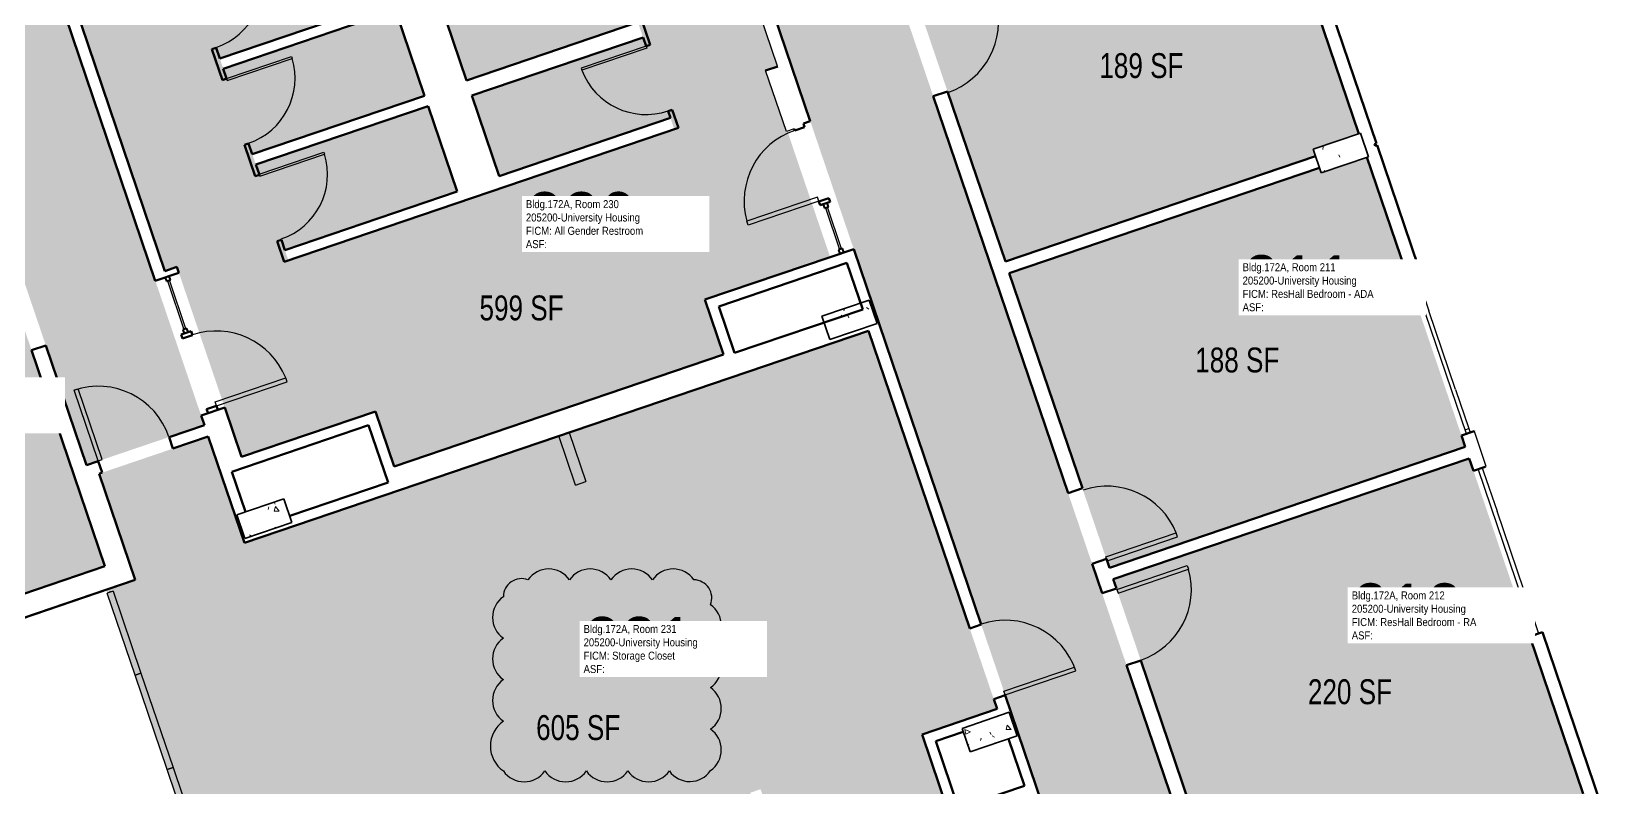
# Model space of a CAD drawing. Header units: inches. Extents: x 69231989 to 69233836, y 27661192 to 27663761.
# Drawn here: x 69232439 to 69233199, y 27662706 to 27663071 of the extents above; entities that cross this region are included whole.
import ezdxf
from ezdxf.enums import TextEntityAlignment as Align

# ---------------------------------------------------------------- set-up
doc = ezdxf.new("R2010")
doc.units = ezdxf.units.IN
doc.header["$LTSCALE"] = 100
doc.header["$MEASUREMENT"] = 0
for name, color, linetype in [('A-COLS', 5, 'CONTINUOUS'), ('A-DOOR', 2, 'CONTINUOUS'), ('A-GLAZ', 1, 'CONTINUOUS'), ('A-IDEN-RNUM', 7, 'CONTINUOUS'), ('A-IDEN-SNUM', 4, 'CONTINUOUS'), ('A-IDEN-VNUM', 4, 'CONTINUOUS'), ('A-WALL', 5, 'CONTINUOUS'), ('AREA-TEXT', 3, 'CONTINUOUS'), ('Rooms-Category-Color', 7, 'CONTINUOUS'), ('Rooms-College-Color', 7, 'CONTINUOUS'), ('Rooms-Department-Color', 7, 'CONTINUOUS'), ('Rooms-Division-Color', 7, 'CONTINUOUS'), ('Rooms-Information', 7, 'CONTINUOUS')]:
    doc.layers.add(name, color=color, linetype=linetype)
doc.layers.add('A-REV', color=1, linetype='CONTINUOUS', true_color=0xff0000)
doc.styles.add('CP_AREA', font='arial.ttf', dxfattribs={"height": 15})
doc.styles.add('CP_ROOMSNUMBER', font='arial.ttf', dxfattribs={"height": 1})
doc.styles.add('CP_ROOMVNUMBER', font='arial.ttf', dxfattribs={"width": 0.85, "height": 0.075})
pattern_1 = [(338.763, (69232586.704, 27662656.86), (6.5773, -26.8542), [2.88, -31.68]), (283.763, (69232586.704, 27662656.86), (25.6356, 14.3354), [2.304, -25.344]), (29.214, (69232587.253, 27662654.622), (32.2126, -12.5194), [2.448, -26.924]), (334.947, (69232593.976, 27662659.33), (7.1632, -40.8486), [4.32, -47.52]), (25.399, (69232594.573, 27662655.926), (46.9627, -21.9517), [3.671, -40.386]), (279.947, (69232593.976, 27662659.33), (46.9628, -21.952), [3.456, -38.016]), (309.763, (69232593.393, 27662655.077), (-7.2665, -26.676), [2.88, -31.68]), (254.763, (69232593.393, 27662655.077), (29.3713, 0.1096), [2.304, -25.344]), (0.214, (69232592.788, 27662652.854), (22.1043, -26.5667), [2.448, -26.924]), (326.2628, (69232586.704, 27662656.86), (12.25358, 3.66953), [1.267, -23.77, 1.267, -24.461, -25.44]), (326.2628, (69232586.704, 27662656.86), (12.25358, 3.66953), [-50.765, 1.267, -24.173]), (296.263, (69232586.704, 27662656.86), (17.58944, -4.69334), [1.267, -13.402, 1.267, -23.194, -9.696]), (296.263, (69232586.704, 27662656.86), (17.58944, -4.69334), [-39.13, 1.267, -8.429]), (256.2628, (69232583.949, 27662664.969), (5.7738, -19.68828), [1.267, -8.333, 1.267, -28.685, -39.744]), (256.2628, (69232583.949, 27662664.969), (5.7738, -19.68828), [-39.552, 1.267, -38.477]), (246.263, (69232582.714, 27662668.605), (10.8433, -19.9682), [1.267, -11.213, 1.267, -18.624, -28.224]), (246.263, (69232582.714, 27662668.605), (10.8433, -19.9682), [-32.371, 1.267, -26.957])]

msp = doc.modelspace()

# ---------------------------------------------------------------- hatches: boundary and pattern name
at = {"layer": 'A-COLS', "lineweight": 5}
h = msp.add_hatch(dxfattribs=at)
h.set_pattern_fill('FP_29', color=256, angle=108.76281, style=0, pattern_type=2)
h.set_pattern_definition([(338.763, (69232586.704, 27662656.86), (6.5773, -26.8542), [2.88, -31.68]), (283.763, (69232586.704, 27662656.86), (25.6356, 14.3354), [2.304, -25.344]), (29.214, (69232587.252, 27662654.622), (32.2126, -12.5194), [2.448, -26.924]), (334.947, (69232593.976, 27662659.33), (7.1632, -40.8486), [4.32, -47.52]), (25.399, (69232594.573, 27662655.926), (46.9627, -21.9517), [3.671, -40.386]), (279.947, (69232593.976, 27662659.33), (46.9628, -21.952), [3.456, -38.016]), (309.763, (69232593.393, 27662655.077), (-7.2665, -26.6759), [2.88, -31.68]), (254.763, (69232593.393, 27662655.077), (29.3713, 0.1096), [2.304, -25.344]), (0.214, (69232592.788, 27662652.854), (22.1043, -26.5667), [2.448, -26.924]), (326.2628, (69232586.704, 27662656.86), (12.25358, 3.66953), [1.267, -23.77, 1.267, -24.461, -25.44]), (326.2628, (69232586.704, 27662656.86), (12.25358, 3.66953), [-50.765, 1.267, -24.173]), (296.2628, (69232586.704, 27662656.86), (17.58944, -4.69334), [1.267, -13.402, 1.267, -23.194, -9.696]), (296.2628, (69232586.704, 27662656.86), (17.58944, -4.69334), [-39.13, 1.267, -8.429]), (256.2628, (69232583.95, 27662664.969), (5.77381, -19.68828), [1.267, -8.333, 1.267, -28.685, -39.744]), (256.2628, (69232583.95, 27662664.969), (5.77381, -19.68828), [-39.552, 1.267, -38.477]), (246.2628, (69232582.714, 27662668.605), (10.8433, -19.96816), [1.267, -11.213, 1.267, -18.624, -28.224]), (246.2628, (69232582.714, 27662668.605), (10.8433, -19.96816), [-32.371, 1.267, -26.957])])
h.paths.add_polyline_path([(69233060.22, 27663002.42), (69233082.95, 27663010.14), (69233079.09, 27663021.5), (69233056.36, 27663013.78)], flags=0)
h = msp.add_hatch(dxfattribs=at)
h.set_pattern_fill('FP_14', color=256, angle=108.76281, style=0, pattern_type=2)
h.set_pattern_definition(pattern_1)
h.paths.add_polyline_path([(69232823.45, 27662921.99), (69232846.18, 27662929.71), (69232842.32, 27662941.07), (69232819.59, 27662933.35)], flags=0)
h = msp.add_hatch(dxfattribs=at)
h.set_pattern_fill('FP_13', color=256, angle=108.76281, style=0, pattern_type=2)
h.set_pattern_definition(pattern_1)
h.paths.add_polyline_path([(69232541.41, 27662826.18), (69232564.13, 27662833.89), (69232560.27, 27662845.26), (69232537.55, 27662837.54)], flags=0)
h = msp.add_hatch(dxfattribs=at)
h.set_pattern_fill('FP_27', color=256, angle=108.76281, style=0, pattern_type=2)
h.set_pattern_definition([(338.763, (69232586.704, 27662656.86), (6.5773, -26.8542), [2.88, -31.68]), (283.763, (69232586.704, 27662656.86), (25.6356, 14.3354), [2.304, -25.344]), (29.214, (69232587.252, 27662654.623), (32.2126, -12.5194), [2.448, -26.924]), (334.947, (69232593.976, 27662659.33), (7.1632, -40.8486), [4.32, -47.52]), (25.399, (69232594.573, 27662655.927), (46.9627, -21.9517), [3.671, -40.386]), (279.947, (69232593.976, 27662659.33), (46.963, -21.952), [3.456, -38.016]), (309.763, (69232593.393, 27662655.077), (-7.2665, -26.676), [2.88, -31.68]), (254.763, (69232593.393, 27662655.077), (29.3713, 0.1096), [2.304, -25.344]), (0.214, (69232592.788, 27662652.854), (22.1043, -26.5667), [2.448, -26.924]), (326.2628, (69232586.704, 27662656.86), (12.25358, 3.66953), [1.267, -23.77, 1.267, -24.461, -25.44]), (326.2628, (69232586.704, 27662656.86), (12.25358, 3.66953), [-50.765, 1.267, -24.173]), (296.263, (69232586.704, 27662656.86), (17.58944, -4.69334), [1.267, -13.402, 1.267, -23.194, -9.696]), (296.263, (69232586.704, 27662656.86), (17.58944, -4.69334), [-39.13, 1.267, -8.429]), (256.2628, (69232583.949, 27662664.968), (5.7738, -19.68828), [1.267, -8.333, 1.267, -28.685, -39.744]), (256.2628, (69232583.949, 27662664.968), (5.7738, -19.68828), [-39.552, 1.267, -38.477]), (246.263, (69232582.714, 27662668.604), (10.8433, -19.9682), [1.267, -11.213, 1.267, -18.624, -28.224]), (246.263, (69232582.714, 27662668.604), (10.8433, -19.9682), [-32.371, 1.267, -26.957])])
h.paths.add_polyline_path([(69232887.1, 27662734.62), (69232890.96, 27662723.25), (69232913.69, 27662730.97), (69232909.83, 27662742.34), (69232890.25, 27662735.69)], flags=0)
at = {"layer": 'Rooms-Category-Color', "true_color": 0xadadad}
for points in [[(69232669.11, 27663640.2), (69232612.36, 27663620.92), (69232655.86, 27663492.86), (69232641.95, 27663488.13), (69232363.28, 27663393.47), (69232349.37, 27663388.74), (69232305.87, 27663516.81), (69232251.6, 27663498.37), (69232249.06, 27663497.51), (69232258.03, 27663471.11), (69232260.84, 27663462.83), (69232280.9, 27663403.77), (69232282.27, 27663399.74), (69232282.29, 27663399.68), (69232330.82, 27663256.83), (69232381.36, 27663108.05), (69232431.5, 27662960.46), (69232465.11, 27662861.51), (69232521.92, 27662880.81), (69232520.18, 27662885.93), (69232498.36, 27662950.16), (69232497.35, 27662953.15), (69232429.14, 27663153.94), (69232368.67, 27663331.93), (69232471.64, 27663366.91), (69232571.77, 27663400.93), (69232675.1, 27663436.03), (69232713.51, 27663322.96), (69232735.56, 27663258.04), (69232804.26, 27663055.82), (69232814.31, 27663026.24), (69232834.7, 27662966.21), (69232834.88, 27662965.67), (69232835.73, 27662963.19), (69232843.14, 27662941.35), (69232846.22, 27662932.3), (69232847.26, 27662929.22), (69232909.52, 27662745.94), (69232909.54, 27662745.88), (69232910.39, 27662743.4), (69232914.51, 27662731.26), (69232923.36, 27662705.23), (69232924.52, 27662701.8), (69232924.54, 27662701.74), (69232951.22, 27662623.21), (69232956.18, 27662608.59), (69232969.21, 27662613.02), (69233002.02, 27662624.16), (69233013, 27662627.89), (69233010.5, 27662635.23), (69232975.24, 27662739.03), (69232952.18, 27662806.9), (69232902.05, 27662954.5), (69232859.23, 27663080.55), (69232801.15, 27663251.51), (69232758.75, 27663376.32), (69232700.43, 27663548), (69232680.62, 27663606.3)], [(69232546.89, 27663005.89), (69232546.73, 27663006.36), (69232544.88, 27663011.81), (69232627.44, 27663039.85), (69232613.77, 27663080.09), (69232531.21, 27663052.05), (69232531.05, 27663052.52), (69232529.2, 27663057.97), (69232611.75, 27663086.01), (69232598.08, 27663126.25), (69232515.53, 27663098.21), (69232513.68, 27663103.65), (69232596.71, 27663131.86), (69232576.61, 27663191.04), (69232438.66, 27663144.17), (69232502.91, 27662955.04), (69232508.71, 27662957.01), (69232509.8, 27662953.78), (69232531.57, 27662889.73), (69232539.82, 27662865.44), (69232604.39, 27662887.38), (69232613.4, 27662860.86), (69232771.71, 27662914.64), (69232762.55, 27662941.63), (69232823.36, 27662962.29), (69232802.92, 27663022.44), (69232802.45, 27663022.28), (69232792.42, 27663051.8), (69232798.22, 27663053.77), (69232733.65, 27663243.86), (69232631.21, 27663209.06), (69232596.65, 27663197.32), (69232616.59, 27663138.61), (69232699.68, 27663166.84), (69232702.17, 27663159.5), (69232657.43, 27663144.3), (69232619.56, 27663131.43), (69232632.59, 27663093.09), (69232670.46, 27663105.95), (69232715.2, 27663121.15), (69232715.36, 27663120.68), (69232717.85, 27663113.34), (69232673.11, 27663098.14), (69232635.24, 27663085.27), (69232648.27, 27663046.93), (69232686.14, 27663059.79), (69232730.88, 27663074.99), (69232731.04, 27663074.52), (69232733.53, 27663067.18), (69232688.79, 27663051.98), (69232650.92, 27663039.12), (69232663.95, 27663000.77), (69232701.82, 27663013.63), (69232746.56, 27663028.83), (69232746.72, 27663028.36), (69232748.57, 27663022.91), (69232714.48, 27663011.33), (69232596.66, 27662971.31), (69232562.57, 27662959.73), (69232562.41, 27662960.2), (69232560.56, 27662965.65), (69232643.12, 27662993.69), (69232629.45, 27663033.93)]]:
    msp.add_hatch(color=253, dxfattribs=at).paths.add_polyline_path(points)
at = {"layer": 'Rooms-Category-Color', "true_color": 0x728ef3}
for points in [[(69233023.16, 27663183.83), (69232939.54, 27663155.42), (69232954.97, 27663109.97), (69232867.04, 27663080.1), (69232907.97, 27662959.61), (69233057.51, 27663010.41), (69233056.36, 27663013.78), (69233078.38, 27663021.26)], [(69232958.1, 27662812.02), (69233129.66, 27662870.3), (69233082.24, 27663009.9), (69233060.22, 27663002.42), (69233059.4, 27663004.85), (69232909.86, 27662954.05)], [(69232324.54, 27662761.95), (69232474.03, 27662812.73), (69232459.19, 27662856.39), (69232458.23, 27662859.23), (69232425.58, 27662955.35), (69232254.02, 27662897.07), (69232301.48, 27662757.35), (69232323.56, 27662764.84)], [(69232774.08, 27662558.61), (69232828.05, 27662576.94), (69232827.87, 27662577.48), (69232798.84, 27662662.93), (69232785.03, 27662703.59), (69232790, 27662705.28), (69232802.65, 27662668.05), (69232880.47, 27662694.49), (69232867.82, 27662731.71), (69232903.98, 27662744), (69232842.06, 27662926.26), (69232692.78, 27662875.55), (69232615, 27662849.13), (69232614.65, 27662849.01), (69232564.75, 27662832.06), (69232543.68, 27662824.9), (69232541.2, 27662824.06), (69232540.36, 27662826.55), (69232536.72, 27662837.26), (69232529.3, 27662859.09), (69232528.45, 27662861.58), (69232523.81, 27662875.24), (69232471.14, 27662857.35), (69232488.53, 27662806.17), (69232474.56, 27662801.42), (69232534.13, 27662626.08), (69232728.71, 27662692.18)], [(69233131.55, 27662864.73), (69232959.99, 27662806.45), (69232979.77, 27662748.22), (69233016.6, 27662639.81), (69233040.63, 27662647.97), (69233067.67, 27662657.16), (69233113.12, 27662672.6), (69233115.49, 27662673.4), (69233115.33, 27662673.87), (69233165.99, 27662691.08), (69233164.44, 27662695.64), (69233186.45, 27662703.12)]]:
    msp.add_hatch(color=171, dxfattribs=at).paths.add_polyline_path(points)
at = {"layer": 'Rooms-College-Color', "true_color": 0xadadad}
for points in [[(69232669.11, 27663640.2), (69232612.36, 27663620.92), (69232655.86, 27663492.86), (69232641.95, 27663488.13), (69232363.28, 27663393.47), (69232349.37, 27663388.74), (69232305.87, 27663516.81), (69232251.6, 27663498.37), (69232249.06, 27663497.51), (69232258.03, 27663471.11), (69232260.84, 27663462.83), (69232280.9, 27663403.77), (69232282.27, 27663399.74), (69232282.29, 27663399.68), (69232330.82, 27663256.83), (69232381.36, 27663108.05), (69232431.5, 27662960.46), (69232465.11, 27662861.51), (69232521.92, 27662880.81), (69232520.18, 27662885.93), (69232498.36, 27662950.16), (69232497.35, 27662953.15), (69232429.14, 27663153.94), (69232368.67, 27663331.93), (69232471.64, 27663366.91), (69232571.77, 27663400.93), (69232675.1, 27663436.03), (69232713.51, 27663322.96), (69232735.56, 27663258.04), (69232804.26, 27663055.82), (69232814.31, 27663026.24), (69232834.7, 27662966.21), (69232834.88, 27662965.67), (69232835.73, 27662963.19), (69232843.14, 27662941.35), (69232846.22, 27662932.3), (69232847.26, 27662929.22), (69232909.52, 27662745.94), (69232909.54, 27662745.88), (69232910.39, 27662743.4), (69232914.51, 27662731.26), (69232923.36, 27662705.23), (69232924.52, 27662701.8), (69232924.54, 27662701.74), (69232951.22, 27662623.21), (69232956.18, 27662608.59), (69232969.21, 27662613.02), (69233002.02, 27662624.16), (69233013, 27662627.89), (69233010.5, 27662635.23), (69232975.24, 27662739.03), (69232952.18, 27662806.9), (69232902.05, 27662954.5), (69232859.23, 27663080.55), (69232801.15, 27663251.51), (69232758.75, 27663376.32), (69232700.43, 27663548), (69232680.62, 27663606.3)], [(69232546.89, 27663005.89), (69232546.73, 27663006.36), (69232544.88, 27663011.81), (69232627.44, 27663039.85), (69232613.77, 27663080.09), (69232531.21, 27663052.05), (69232531.05, 27663052.52), (69232529.2, 27663057.97), (69232611.75, 27663086.01), (69232598.08, 27663126.25), (69232515.53, 27663098.21), (69232513.68, 27663103.65), (69232596.71, 27663131.86), (69232576.61, 27663191.04), (69232438.66, 27663144.17), (69232502.91, 27662955.04), (69232508.71, 27662957.01), (69232509.8, 27662953.78), (69232531.57, 27662889.73), (69232539.82, 27662865.44), (69232604.39, 27662887.38), (69232613.4, 27662860.86), (69232771.71, 27662914.64), (69232762.55, 27662941.63), (69232823.36, 27662962.29), (69232802.92, 27663022.44), (69232802.45, 27663022.28), (69232792.42, 27663051.8), (69232798.22, 27663053.77), (69232733.65, 27663243.86), (69232631.21, 27663209.06), (69232596.65, 27663197.32), (69232616.59, 27663138.61), (69232699.68, 27663166.84), (69232702.17, 27663159.5), (69232657.43, 27663144.3), (69232619.56, 27663131.43), (69232632.59, 27663093.09), (69232670.46, 27663105.95), (69232715.2, 27663121.15), (69232715.36, 27663120.68), (69232717.85, 27663113.34), (69232673.11, 27663098.14), (69232635.24, 27663085.27), (69232648.27, 27663046.93), (69232686.14, 27663059.79), (69232730.88, 27663074.99), (69232731.04, 27663074.52), (69232733.53, 27663067.18), (69232688.79, 27663051.98), (69232650.92, 27663039.12), (69232663.95, 27663000.77), (69232701.82, 27663013.63), (69232746.56, 27663028.83), (69232746.72, 27663028.36), (69232748.57, 27663022.91), (69232714.48, 27663011.33), (69232596.66, 27662971.31), (69232562.57, 27662959.73), (69232562.41, 27662960.2), (69232560.56, 27662965.65), (69232643.12, 27662993.69), (69232629.45, 27663033.93)], [(69233023.16, 27663183.83), (69232939.54, 27663155.42), (69232954.97, 27663109.97), (69232867.04, 27663080.1), (69232907.97, 27662959.61), (69233057.51, 27663010.41), (69233056.36, 27663013.78), (69233078.38, 27663021.26)], [(69232958.1, 27662812.02), (69233129.66, 27662870.3), (69233082.24, 27663009.9), (69233060.22, 27663002.42), (69233059.4, 27663004.85), (69232909.86, 27662954.05)], [(69232324.54, 27662761.95), (69232474.03, 27662812.73), (69232459.19, 27662856.39), (69232458.23, 27662859.23), (69232425.58, 27662955.35), (69232254.02, 27662897.07), (69232301.48, 27662757.35), (69232323.56, 27662764.84)], [(69232774.08, 27662558.61), (69232828.05, 27662576.94), (69232827.87, 27662577.48), (69232798.84, 27662662.93), (69232785.03, 27662703.59), (69232790, 27662705.28), (69232802.65, 27662668.05), (69232880.47, 27662694.49), (69232867.82, 27662731.71), (69232903.98, 27662744), (69232842.06, 27662926.26), (69232692.78, 27662875.55), (69232615, 27662849.13), (69232614.65, 27662849.01), (69232564.75, 27662832.06), (69232543.68, 27662824.9), (69232541.2, 27662824.06), (69232540.36, 27662826.55), (69232536.72, 27662837.26), (69232529.3, 27662859.09), (69232528.45, 27662861.58), (69232523.81, 27662875.24), (69232471.14, 27662857.35), (69232488.53, 27662806.17), (69232474.56, 27662801.42), (69232534.13, 27662626.08), (69232728.71, 27662692.18)], [(69233131.55, 27662864.73), (69232959.99, 27662806.45), (69232979.77, 27662748.22), (69233016.6, 27662639.81), (69233040.63, 27662647.97), (69233067.67, 27662657.16), (69233113.12, 27662672.6), (69233115.49, 27662673.4), (69233115.33, 27662673.87), (69233165.99, 27662691.08), (69233164.44, 27662695.64), (69233186.45, 27662703.12)]]:
    msp.add_hatch(color=253, dxfattribs=at).paths.add_polyline_path(points)
at = {"layer": 'Rooms-Department-Color', "true_color": 0xacacac}
for points in [[(69232669.11, 27663640.2), (69232612.36, 27663620.92), (69232655.86, 27663492.86), (69232641.95, 27663488.13), (69232363.28, 27663393.47), (69232349.37, 27663388.74), (69232305.87, 27663516.81), (69232251.6, 27663498.37), (69232249.06, 27663497.51), (69232258.03, 27663471.11), (69232260.84, 27663462.83), (69232280.9, 27663403.77), (69232282.27, 27663399.74), (69232282.29, 27663399.68), (69232330.82, 27663256.83), (69232381.36, 27663108.05), (69232431.5, 27662960.46), (69232465.11, 27662861.51), (69232521.92, 27662880.81), (69232520.18, 27662885.93), (69232498.36, 27662950.16), (69232497.35, 27662953.15), (69232429.14, 27663153.94), (69232368.67, 27663331.93), (69232471.64, 27663366.91), (69232571.77, 27663400.93), (69232675.1, 27663436.03), (69232713.51, 27663322.96), (69232735.56, 27663258.04), (69232804.26, 27663055.82), (69232814.31, 27663026.24), (69232834.7, 27662966.21), (69232834.88, 27662965.67), (69232835.73, 27662963.19), (69232843.14, 27662941.35), (69232846.22, 27662932.3), (69232847.26, 27662929.22), (69232909.52, 27662745.94), (69232909.54, 27662745.88), (69232910.39, 27662743.4), (69232914.51, 27662731.26), (69232923.36, 27662705.23), (69232924.52, 27662701.8), (69232924.54, 27662701.74), (69232951.22, 27662623.21), (69232956.18, 27662608.59), (69232969.21, 27662613.02), (69233002.02, 27662624.16), (69233013, 27662627.89), (69233010.5, 27662635.23), (69232975.24, 27662739.03), (69232952.18, 27662806.9), (69232902.05, 27662954.5), (69232859.23, 27663080.55), (69232801.15, 27663251.51), (69232758.75, 27663376.32), (69232700.43, 27663548), (69232680.62, 27663606.3)], [(69232546.89, 27663005.89), (69232546.73, 27663006.36), (69232544.88, 27663011.81), (69232627.44, 27663039.85), (69232613.77, 27663080.09), (69232531.21, 27663052.05), (69232531.05, 27663052.52), (69232529.2, 27663057.97), (69232611.75, 27663086.01), (69232598.08, 27663126.25), (69232515.53, 27663098.21), (69232513.68, 27663103.65), (69232596.71, 27663131.86), (69232576.61, 27663191.04), (69232438.66, 27663144.17), (69232502.91, 27662955.04), (69232508.71, 27662957.01), (69232509.8, 27662953.78), (69232531.57, 27662889.73), (69232539.82, 27662865.44), (69232604.39, 27662887.38), (69232613.4, 27662860.86), (69232771.71, 27662914.64), (69232762.55, 27662941.63), (69232823.36, 27662962.29), (69232802.92, 27663022.44), (69232802.45, 27663022.28), (69232792.42, 27663051.8), (69232798.22, 27663053.77), (69232733.65, 27663243.86), (69232631.21, 27663209.06), (69232596.65, 27663197.32), (69232616.59, 27663138.61), (69232699.68, 27663166.84), (69232702.17, 27663159.5), (69232657.43, 27663144.3), (69232619.56, 27663131.43), (69232632.59, 27663093.09), (69232670.46, 27663105.95), (69232715.2, 27663121.15), (69232715.36, 27663120.68), (69232717.85, 27663113.34), (69232673.11, 27663098.14), (69232635.24, 27663085.27), (69232648.27, 27663046.93), (69232686.14, 27663059.79), (69232730.88, 27663074.99), (69232731.04, 27663074.52), (69232733.53, 27663067.18), (69232688.79, 27663051.98), (69232650.92, 27663039.12), (69232663.95, 27663000.77), (69232701.82, 27663013.63), (69232746.56, 27663028.83), (69232746.72, 27663028.36), (69232748.57, 27663022.91), (69232714.48, 27663011.33), (69232596.66, 27662971.31), (69232562.57, 27662959.73), (69232562.41, 27662960.2), (69232560.56, 27662965.65), (69232643.12, 27662993.69), (69232629.45, 27663033.93)]]:
    msp.add_hatch(color=253, dxfattribs=at).paths.add_polyline_path(points)
at = {"layer": 'Rooms-Department-Color', "true_color": 0x604aed}
for points in [[(69233023.16, 27663183.83), (69232939.54, 27663155.42), (69232954.97, 27663109.97), (69232867.04, 27663080.1), (69232907.97, 27662959.61), (69233057.51, 27663010.41), (69233056.36, 27663013.78), (69233078.38, 27663021.26)], [(69232958.1, 27662812.02), (69233129.66, 27662870.3), (69233082.24, 27663009.9), (69233060.22, 27663002.42), (69233059.4, 27663004.85), (69232909.86, 27662954.05)], [(69232324.54, 27662761.95), (69232474.03, 27662812.73), (69232459.19, 27662856.39), (69232458.23, 27662859.23), (69232425.58, 27662955.35), (69232254.02, 27662897.07), (69232301.48, 27662757.35), (69232323.56, 27662764.84)], [(69232774.08, 27662558.61), (69232828.05, 27662576.94), (69232827.87, 27662577.48), (69232798.84, 27662662.93), (69232785.03, 27662703.59), (69232790, 27662705.28), (69232802.65, 27662668.05), (69232880.47, 27662694.49), (69232867.82, 27662731.71), (69232903.98, 27662744), (69232842.06, 27662926.26), (69232692.78, 27662875.55), (69232615, 27662849.13), (69232614.65, 27662849.01), (69232564.75, 27662832.06), (69232543.68, 27662824.9), (69232541.2, 27662824.06), (69232540.36, 27662826.55), (69232536.72, 27662837.26), (69232529.3, 27662859.09), (69232528.45, 27662861.58), (69232523.81, 27662875.24), (69232471.14, 27662857.35), (69232488.53, 27662806.17), (69232474.56, 27662801.42), (69232534.13, 27662626.08), (69232728.71, 27662692.18)], [(69233131.55, 27662864.73), (69232959.99, 27662806.45), (69232979.77, 27662748.22), (69233016.6, 27662639.81), (69233040.63, 27662647.97), (69233067.67, 27662657.16), (69233113.12, 27662672.6), (69233115.49, 27662673.4), (69233115.33, 27662673.87), (69233165.99, 27662691.08), (69233164.44, 27662695.64), (69233186.45, 27662703.12)]]:
    msp.add_hatch(color=173, dxfattribs=at).paths.add_polyline_path(points)
at = {"layer": 'Rooms-Division-Color', "true_color": 0xadadad}
for points in [[(69232669.11, 27663640.2), (69232612.36, 27663620.92), (69232655.86, 27663492.86), (69232641.95, 27663488.13), (69232363.28, 27663393.47), (69232349.37, 27663388.74), (69232305.87, 27663516.81), (69232251.6, 27663498.37), (69232249.06, 27663497.51), (69232258.03, 27663471.11), (69232260.84, 27663462.83), (69232280.9, 27663403.77), (69232282.27, 27663399.74), (69232282.29, 27663399.68), (69232330.82, 27663256.83), (69232381.36, 27663108.05), (69232431.5, 27662960.46), (69232465.11, 27662861.51), (69232521.92, 27662880.81), (69232520.18, 27662885.93), (69232498.36, 27662950.16), (69232497.35, 27662953.15), (69232429.14, 27663153.94), (69232368.67, 27663331.93), (69232471.64, 27663366.91), (69232571.77, 27663400.93), (69232675.1, 27663436.03), (69232713.51, 27663322.96), (69232735.56, 27663258.04), (69232804.26, 27663055.82), (69232814.31, 27663026.24), (69232834.7, 27662966.21), (69232834.88, 27662965.67), (69232835.73, 27662963.19), (69232843.14, 27662941.35), (69232846.22, 27662932.3), (69232847.26, 27662929.22), (69232909.52, 27662745.94), (69232909.54, 27662745.88), (69232910.39, 27662743.4), (69232914.51, 27662731.26), (69232923.36, 27662705.23), (69232924.52, 27662701.8), (69232924.54, 27662701.74), (69232951.22, 27662623.21), (69232956.18, 27662608.59), (69232969.21, 27662613.02), (69233002.02, 27662624.16), (69233013, 27662627.89), (69233010.5, 27662635.23), (69232975.24, 27662739.03), (69232952.18, 27662806.9), (69232902.05, 27662954.5), (69232859.23, 27663080.55), (69232801.15, 27663251.51), (69232758.75, 27663376.32), (69232700.43, 27663548), (69232680.62, 27663606.3)], [(69232546.89, 27663005.89), (69232546.73, 27663006.36), (69232544.88, 27663011.81), (69232627.44, 27663039.85), (69232613.77, 27663080.09), (69232531.21, 27663052.05), (69232531.05, 27663052.52), (69232529.2, 27663057.97), (69232611.75, 27663086.01), (69232598.08, 27663126.25), (69232515.53, 27663098.21), (69232513.68, 27663103.65), (69232596.71, 27663131.86), (69232576.61, 27663191.04), (69232438.66, 27663144.17), (69232502.91, 27662955.04), (69232508.71, 27662957.01), (69232509.8, 27662953.78), (69232531.57, 27662889.73), (69232539.82, 27662865.44), (69232604.39, 27662887.38), (69232613.4, 27662860.86), (69232771.71, 27662914.64), (69232762.55, 27662941.63), (69232823.36, 27662962.29), (69232802.92, 27663022.44), (69232802.45, 27663022.28), (69232792.42, 27663051.8), (69232798.22, 27663053.77), (69232733.65, 27663243.86), (69232631.21, 27663209.06), (69232596.65, 27663197.32), (69232616.59, 27663138.61), (69232699.68, 27663166.84), (69232702.17, 27663159.5), (69232657.43, 27663144.3), (69232619.56, 27663131.43), (69232632.59, 27663093.09), (69232670.46, 27663105.95), (69232715.2, 27663121.15), (69232715.36, 27663120.68), (69232717.85, 27663113.34), (69232673.11, 27663098.14), (69232635.24, 27663085.27), (69232648.27, 27663046.93), (69232686.14, 27663059.79), (69232730.88, 27663074.99), (69232731.04, 27663074.52), (69232733.53, 27663067.18), (69232688.79, 27663051.98), (69232650.92, 27663039.12), (69232663.95, 27663000.77), (69232701.82, 27663013.63), (69232746.56, 27663028.83), (69232746.72, 27663028.36), (69232748.57, 27663022.91), (69232714.48, 27663011.33), (69232596.66, 27662971.31), (69232562.57, 27662959.73), (69232562.41, 27662960.2), (69232560.56, 27662965.65), (69232643.12, 27662993.69), (69232629.45, 27663033.93)]]:
    msp.add_hatch(color=253, dxfattribs=at).paths.add_polyline_path(points)
at = {"layer": 'Rooms-Division-Color', "true_color": 0x604aed}
for points in [[(69233023.16, 27663183.83), (69232939.54, 27663155.42), (69232954.97, 27663109.97), (69232867.04, 27663080.1), (69232907.97, 27662959.61), (69233057.51, 27663010.41), (69233056.36, 27663013.78), (69233078.38, 27663021.26)], [(69232958.1, 27662812.02), (69233129.66, 27662870.3), (69233082.24, 27663009.9), (69233060.22, 27663002.42), (69233059.4, 27663004.85), (69232909.86, 27662954.05)], [(69232324.54, 27662761.95), (69232474.03, 27662812.73), (69232459.19, 27662856.39), (69232458.23, 27662859.23), (69232425.58, 27662955.35), (69232254.02, 27662897.07), (69232301.48, 27662757.35), (69232323.56, 27662764.84)], [(69232774.08, 27662558.61), (69232828.05, 27662576.94), (69232827.87, 27662577.48), (69232798.84, 27662662.93), (69232785.03, 27662703.59), (69232790, 27662705.28), (69232802.65, 27662668.05), (69232880.47, 27662694.49), (69232867.82, 27662731.71), (69232903.98, 27662744), (69232842.06, 27662926.26), (69232692.78, 27662875.55), (69232615, 27662849.13), (69232614.65, 27662849.01), (69232564.75, 27662832.06), (69232543.68, 27662824.9), (69232541.2, 27662824.06), (69232540.36, 27662826.55), (69232536.72, 27662837.26), (69232529.3, 27662859.09), (69232528.45, 27662861.58), (69232523.81, 27662875.24), (69232471.14, 27662857.35), (69232488.53, 27662806.17), (69232474.56, 27662801.42), (69232534.13, 27662626.08), (69232728.71, 27662692.18)], [(69233131.55, 27662864.73), (69232959.99, 27662806.45), (69232979.77, 27662748.22), (69233016.6, 27662639.81), (69233040.63, 27662647.97), (69233067.67, 27662657.16), (69233113.12, 27662672.6), (69233115.49, 27662673.4), (69233115.33, 27662673.87), (69233165.99, 27662691.08), (69233164.44, 27662695.64), (69233186.45, 27662703.12)]]:
    msp.add_hatch(color=173, dxfattribs=at).paths.add_polyline_path(points)

# ---------------------------------------------------------------- linework, layer by layer
at = {"layer": 'A-COLS', "lineweight": 35}
for p, q in [((69233056.36, 27663013.78), (69233079.09, 27663021.5)), ((69233079.09, 27663021.5), (69233082.95, 27663010.14)), ((69233060.22, 27663002.42), (69233056.36, 27663013.78)), ((69233082.95, 27663010.14), (69233060.22, 27663002.42)), ((69232819.59, 27662933.35), (69232842.32, 27662941.07)), ((69232842.32, 27662941.07), (69232846.18, 27662929.71)), ((69232823.45, 27662921.99), (69232819.59, 27662933.35)), ((69232846.18, 27662929.71), (69232823.45, 27662921.99)), ((69232537.55, 27662837.54), (69232560.27, 27662845.26)), ((69232560.27, 27662845.26), (69232564.13, 27662833.89)), ((69232541.41, 27662826.18), (69232537.55, 27662837.54)), ((69232564.13, 27662833.89), (69232541.41, 27662826.18)), ((69232887.1, 27662734.62), (69232909.83, 27662742.34)), ((69232909.83, 27662742.34), (69232913.69, 27662730.97)), ((69232890.96, 27662723.25), (69232887.1, 27662734.62)), ((69232913.69, 27662730.97), (69232890.96, 27662723.25))]:
    msp.add_line(p, q, dxfattribs=at)
at = {"layer": 'A-DOOR'}
for p, q in [((69232734.78, 27663063.51), (69232703.55, 27663052.9)), ((69232735.1, 27663062.56), (69232703.87, 27663051.95)), ((69232734.78, 27663063.51), (69232735.1, 27663062.56)), ((69232532.62, 27663047.91), (69232563.85, 27663058.52)), ((69232532.94, 27663046.96), (69232564.17, 27663057.57)), ((69232563.85, 27663058.52), (69232564.17, 27663057.57)), ((69232532.62, 27663047.91), (69232532.94, 27663046.96)), ((69232703.55, 27663052.9), (69232703.87, 27663051.95)), ((69232548.3, 27663001.75), (69232579.53, 27663012.36)), ((69232548.62, 27663000.8), (69232579.85, 27663011.41)), ((69232579.53, 27663012.36), (69232579.85, 27663011.41)), ((69232548.3, 27663001.75), (69232548.62, 27663000.8)), ((69232817.42, 27662990.66), (69232783.38, 27662979.1)), ((69232818.06, 27662988.77), (69232784.03, 27662977.21)), ((69232818.06, 27662988.77), (69232817.42, 27662990.66)), ((69232784.03, 27662977.21), (69232783.38, 27662979.1)), ((69232527.09, 27662892.03), (69232561.12, 27662903.6)), ((69232561.76, 27662901.7), (69232561.12, 27662903.6)), ((69232459.17, 27662897.64), (69232461.07, 27662898.28)), ((69232470.75, 27662863.55), (69232459.17, 27662897.64)), ((69232472.65, 27662864.2), (69232461.07, 27662898.28)), ((69232527.73, 27662890.14), (69232561.76, 27662901.7)), ((69232527.73, 27662890.14), (69232527.09, 27662892.03)), ((69232470.75, 27662863.55), (69232472.65, 27662864.2)), ((69232956.33, 27662817.23), (69232990.37, 27662828.79)), ((69232956.98, 27662815.33), (69232991.01, 27662826.89)), ((69232991.01, 27662826.89), (69232990.37, 27662828.79)), ((69232956.98, 27662815.33), (69232956.33, 27662817.23)), ((69232961.64, 27662801.6), (69232995.68, 27662813.16)), ((69232995.68, 27662813.16), (69232996.32, 27662811.27)), ((69232962.28, 27662799.71), (69232996.32, 27662811.27)), ((69232961.64, 27662801.6), (69232962.28, 27662799.71)), ((69232907.26, 27662752.61), (69232941.35, 27662764.19)), ((69232907.9, 27662750.72), (69232941.99, 27662762.3)), ((69232941.99, 27662762.3), (69232941.35, 27662764.19)), ((69232907.9, 27662750.72), (69232907.26, 27662752.61))]:
    msp.add_line(p, q, dxfattribs=at)
at = {"layer": 'A-DOOR', "lineweight": 25}
for centre, radius, start, end in [((69232516.94, 27663094.07), 33, 288.76281, 17.02631), ((69232868.68, 27663075.24), 36, 288.76281, 15.57807), ((69232532.62, 27663047.91), 33, 288.76281, 17.02631), ((69232734.78, 27663063.51), 33, 200.49931, 288.76281), ((69232818.06, 27662988.77), 36, 108.76281, 195.57807), ((69232548.3, 27663001.75), 33, 288.76281, 17.02631), ((69232527.73, 27662890.14), 36, 21.94755, 108.76281), ((69232470.75, 27662863.55), 36, 18.76281, 108.76281), ((69232956.98, 27662815.33), 36, 21.94755, 108.76281), ((69232961.64, 27662801.6), 36, 288.76281, 15.57807), ((69232907.9, 27662750.72), 36, 18.76281, 108.76281)]:
    msp.add_arc(centre, radius, start, end, dxfattribs=at)
at = {"layer": 'A-GLAZ', "lineweight": 40, "extrusion": (0, 0, -1)}
for p, q in [((69232822.06, 27662987.88), (69232820.16, 27662987.24)), ((69232820.16, 27662987.24), (69232820.81, 27662985.34)), ((69232822.7, 27662985.99), (69232822.06, 27662987.88)), ((69232820.81, 27662985.34), (69232822.7, 27662985.99)), ((69232829.5, 27662965.96), (69232827.61, 27662965.32)), ((69232827.61, 27662965.32), (69232828.25, 27662963.42)), ((69232828.25, 27662963.42), (69232830.15, 27662964.07)), ((69232830.15, 27662964.07), (69232829.5, 27662965.96)), ((69232504.91, 27662952.65), (69232503.02, 27662952.01)), ((69232503.02, 27662952.01), (69232503.66, 27662950.11)), ((69232503.66, 27662950.11), (69232505.55, 27662950.76)), ((69232505.55, 27662950.76), (69232504.91, 27662952.65)), ((69232513.48, 27662927.41), (69232511.59, 27662926.77)), ((69232511.59, 27662926.77), (69232512.23, 27662924.88)), ((69232514.13, 27662925.52), (69232513.48, 27662927.41)), ((69232512.23, 27662924.88), (69232514.13, 27662925.52))]:
    msp.add_line(p, q, dxfattribs=at)
at = {"layer": 'A-GLAZ'}
for p, q in [((69232822.23, 27662985.83), (69232821.28, 27662985.5)), ((69232821.28, 27662985.5), (69232828.08, 27662965.48)), ((69232829.03, 27662965.8), (69232822.23, 27662985.83)), ((69232828.08, 27662965.48), (69232829.03, 27662965.8)), ((69233103.25, 27662955.83), (69233103.16, 27662956.08)), ((69233105.05, 27662956.72), (69233105.7, 27662954.83)), ((69232505.08, 27662950.6), (69232504.13, 27662950.27)), ((69232504.13, 27662950.27), (69232512.06, 27662926.93)), ((69232513.01, 27662927.25), (69232505.08, 27662950.6)), ((69233130.18, 27662876.55), (69233103.25, 27662955.83)), ((69233105.7, 27662954.83), (69233112.13, 27662935.89)), ((69233125, 27662898.02), (69233112.13, 27662935.89)), ((69232512.06, 27662926.93), (69232513.01, 27662927.25)), ((69233125, 27662898.02), (69233131.43, 27662879.08)), ((69233129.65, 27662878.48), (69233131.43, 27662879.08)), ((69233131.43, 27662879.08), (69233132.07, 27662877.19)), ((69233136.06, 27662859.25), (69233135.97, 27662859.5)), ((69233163.07, 27662779.73), (69233136.06, 27662859.25)), ((69233137.86, 27662860.15), (69233138.51, 27662858.25)), ((69233138.51, 27662858.25), (69233144.94, 27662839.31)), ((69233157.81, 27662801.44), (69233144.94, 27662839.31)), ((69233157.81, 27662801.44), (69233164.96, 27662780.37))]:
    msp.add_line(p, q, dxfattribs=at)
at = {"layer": 'A-REV'}
msp.add_lwpolyline([(69232666.04, 27662714.07, 0.520567), (69232686.04, 27662714.07, 0.520567), (69232706.04, 27662714.07, 0.520567), (69232726.04, 27662714.07, 0.520567), (69232746.04, 27662714.07, 0.520567), (69232765.88, 27662714.23, 0.520567), (69232765.88, 27662734.23, 0.520567), (69232765.88, 27662754.23, 0.520567), (69232765.88, 27662774.23, 0.520567), (69232765.88, 27662794.23, 0.520567), (69232757.89, 27662806.23, 0.520567), (69232737.89, 27662806.23, 0.520567), (69232717.89, 27662806.23, 0.520567), (69232697.89, 27662806.23, 0.520567), (69232677.89, 27662806.23, 0.520567), (69232666.04, 27662798.09, 0.520567), (69232666.04, 27662778.09, 0.520567), (69232666.04, 27662758.09, 0.520567), (69232666.04, 27662738.09, 0.520567)], format="xyb", close=True, dxfattribs=at)
at = {"layer": 'A-WALL', "lineweight": 50}
for p, q in [((69232368.67, 27663331.93), (69232498.28, 27662950.4)), ((69232813.92, 27663027.36), (69232734.3, 27663261.77)), ((69233052.3, 27663098.02), (69233078.38, 27663021.26)), ((69233086.82, 27663016.61), (69233058.46, 27663100.11)), ((69232612.39, 27663085.7), (69232529.36, 27663057.49)), ((69232648.27, 27663046.93), (69232635.24, 27663085.27)), ((69232502.91, 27662955.04), (69232459.29, 27663083.46)), ((69232531.05, 27663052.52), (69232614.08, 27663080.73)), ((69232614.08, 27663080.73), (69232628.07, 27663039.54)), ((69232736.83, 27663064.08), (69232731.69, 27663079.23)), ((69232730.88, 27663074.99), (69232648.27, 27663046.93)), ((69232527.59, 27663062.7), (69232525.58, 27663062.02)), ((69232529.36, 27663057.49), (69232527.59, 27663062.7)), ((69232650.76, 27663039.59), (69232733.37, 27663067.65)), ((69232733.37, 27663067.65), (69232734.82, 27663063.39)), ((69232734.82, 27663063.39), (69232736.83, 27663064.08)), ((69232525.58, 27663062.02), (69232530.65, 27663047.1)), ((69232530.65, 27663047.1), (69232532.66, 27663047.79)), ((69232532.66, 27663047.79), (69232531.05, 27663052.52)), ((69232798.25, 27663053.69), (69232792.45, 27663051.72)), ((69232663.95, 27663000.77), (69232650.76, 27663039.59)), ((69232880.1, 27663041.63), (69232873.24, 27663039.3)), ((69232907.97, 27662959.61), (69232880.1, 27663041.63)), ((69232628.07, 27663039.54), (69232545.04, 27663011.33)), ((69232546.73, 27663006.36), (69232629.76, 27663034.57)), ((69232629.76, 27663034.57), (69232643.75, 27662993.38)), ((69232747.45, 27663032.83), (69232745.43, 27663032.15)), ((69232746.56, 27663028.83), (69232745.43, 27663032.15)), ((69232750.42, 27663024.07), (69232747.45, 27663032.83)), ((69232873.24, 27663039.3), (69232938.21, 27662848.03)), ((69232746.56, 27663028.83), (69232663.95, 27663000.77)), ((69232810.61, 27663026.24), (69232813.92, 27663027.36)), ((69232811.25, 27663024.34), (69232810.61, 27663026.24)), ((69232560.4, 27662959.52), (69232750.42, 27663024.07)), ((69232806.24, 27663023.56), (69232806.52, 27663022.74)), ((69232806.52, 27663022.74), (69232811.25, 27663024.34)), ((69232543.27, 27663016.54), (69232541.26, 27663015.86)), ((69232541.26, 27663015.86), (69232546.41, 27663000.71)), ((69232545.04, 27663011.33), (69232543.27, 27663016.54)), ((69233057.51, 27663010.41), (69232907.97, 27662959.61)), ((69233082.24, 27663009.9), (69233100.79, 27662955.28)), ((69233085.84, 27663016.27), (69233086.82, 27663016.61)), ((69233086.16, 27663015.33), (69233085.84, 27663016.27)), ((69233087.15, 27663015.66), (69233086.16, 27663015.33)), ((69233106.95, 27662957.37), (69233087.15, 27663015.66)), ((69232548.42, 27663001.39), (69232546.73, 27663006.36)), ((69232909.86, 27662954.05), (69233059.4, 27663004.85)), ((69232546.41, 27663000.71), (69232548.42, 27663001.39)), ((69232643.75, 27662993.38), (69232560.72, 27662965.17)), ((69232822.83, 27662990.26), (69232818.1, 27662988.65)), ((69232818.1, 27662988.65), (69232818.74, 27662986.76)), ((69232818.74, 27662986.76), (69232823.48, 27662988.36)), ((69232823.48, 27662988.36), (69232822.83, 27662990.26)), ((69232559.03, 27662970.14), (69232557.02, 27662969.46)), ((69232557.02, 27662969.46), (69232560.4, 27662959.52)), ((69232560.72, 27662965.17), (69232559.03, 27662970.14)), ((69232834.88, 27662965.67), (69232763.18, 27662941.32)), ((69232896.36, 27662784.69), (69232834.88, 27662965.67)), ((69232508.71, 27662957.01), (69232502.91, 27662955.04)), ((69232509.64, 27662954.26), (69232508.71, 27662957.01)), ((69232769.84, 27662938.03), (69232831.6, 27662959.01)), ((69232831.6, 27662959.01), (69232839.24, 27662936.53)), ((69233100.79, 27662955.28), (69233106.95, 27662957.37)), ((69232498.28, 27662950.4), (69232509.64, 27662954.26)), ((69232945.08, 27662850.37), (69232909.86, 27662954.05)), ((69232772.19, 27662914.81), (69232763.18, 27662941.32)), ((69232777.48, 27662915.55), (69232769.84, 27662938.03)), ((69232839.24, 27662936.53), (69232777.48, 27662915.55)), ((69232515.55, 27662926), (69232510.81, 27662924.39)), ((69232516.19, 27662924.11), (69232515.55, 27662926)), ((69232541.2, 27662824.06), (69232842.06, 27662926.26)), ((69232842.06, 27662926.26), (69232890.8, 27662782.8)), ((69232445.51, 27662919.21), (69232438.64, 27662916.88)), ((69232465.11, 27662861.51), (69232445.51, 27662919.21)), ((69232510.81, 27662924.39), (69232511.46, 27662922.5)), ((69232511.46, 27662922.5), (69232516.19, 27662924.11)), ((69232438.64, 27662916.88), (69232474.03, 27662812.73)), ((69232772.19, 27662914.81), (69232613.4, 27662860.86)), ((69232531.73, 27662889.25), (69232520.36, 27662885.39)), ((69232527.77, 27662890.02), (69232523.03, 27662888.41)), ((69232523.03, 27662888.41), (69232523.68, 27662886.52)), ((69232528.41, 27662888.13), (69232527.77, 27662890.02)), ((69232539.82, 27662865.44), (69232531.73, 27662889.25)), ((69232521.92, 27662880.81), (69232504.88, 27662875.02)), ((69232520.36, 27662885.39), (69232521.92, 27662880.81)), ((69232535.11, 27662858.3), (69232601.11, 27662880.72)), ((69232539.82, 27662865.44), (69232604.39, 27662887.38)), ((69232601.11, 27662880.72), (69232610.48, 27662853.14)), ((69232613.4, 27662860.86), (69232604.39, 27662887.38)), ((69232504.88, 27662875.02), (69232506.77, 27662869.45)), ((69232506.77, 27662869.45), (69232523.81, 27662875.24)), ((69232523.81, 27662875.24), (69232541.2, 27662824.06)), ((69233133.97, 27662877.83), (69233127.81, 27662875.74)), ((69233127.81, 27662875.74), (69233129.66, 27662870.3)), ((69233134.03, 27662877.64), (69233133.97, 27662877.83)), ((69233129.66, 27662870.3), (69232958.1, 27662812.02)), ((69232470.79, 27662863.44), (69232465.11, 27662861.51)), ((69232472.68, 27662857.87), (69232470.79, 27662863.44)), ((69232471.14, 27662857.35), (69232472.68, 27662857.87)), ((69232488.53, 27662806.17), (69232471.14, 27662857.35)), ((69232541.69, 27662838.94), (69232535.11, 27662858.3)), ((69232959.99, 27662806.45), (69233131.55, 27662864.73)), ((69233131.55, 27662864.73), (69233133.6, 27662858.7)), ((69233133.6, 27662858.7), (69233139.22, 27662860.61)), ((69232610.48, 27662853.14), (69232563.06, 27662837.03)), ((69232938.21, 27662848.03), (69232945.08, 27662850.37)), ((69232474.03, 27662812.73), (69232324.54, 27662761.95)), ((69232956.66, 27662816.28), (69232949.79, 27662813.95)), ((69232949.79, 27662813.95), (69232954.62, 27662799.74)), ((69232958.1, 27662812.02), (69232956.66, 27662816.28)), ((69232299.81, 27662742.06), (69232488.53, 27662806.17)), ((69232305.96, 27662744.15), (69232488.53, 27662806.17)), ((69232961.48, 27662802.08), (69232959.99, 27662806.45)), ((69232954.62, 27662799.74), (69232961.48, 27662802.08)), ((69232890.8, 27662782.8), (69232896.36, 27662784.69)), ((69233166.86, 27662781.02), (69233160.7, 27662778.92)), ((69233160.7, 27662778.92), (69233186.45, 27662703.12)), ((69233198.66, 27662687.4), (69233166.86, 27662781.02)), ((69232973.26, 27662767.4), (69232966.4, 27662765.06)), ((69233016.6, 27662639.81), (69232973.26, 27662767.4)), ((69232966.4, 27662765.06), (69233013.24, 27662627.18)), ((69232903.98, 27662744), (69232867.82, 27662731.71)), ((69232907.94, 27662750.6), (69232902.38, 27662748.71)), ((69232902.38, 27662748.71), (69232903.98, 27662744)), ((69232956.42, 27662607.88), (69232907.94, 27662750.6)), ((69232867.82, 27662731.71), (69232880.47, 27662694.49)), ((69232874.48, 27662728.43), (69232887.68, 27662732.91)), ((69232885.44, 27662696.18), (69232874.48, 27662728.43)), ((69232909.54, 27662729.57), (69232917.22, 27662706.97)), ((69232917.22, 27662706.97), (69232885.44, 27662696.18))]:
    msp.add_line(p, q, dxfattribs=at)
at = {"layer": 'A-WALL'}
for p, q in [((69232798.22, 27663053.77), (69232754.11, 27663183.61)), ((69232802.45, 27663022.28), (69232792.45, 27663051.72)), ((69232806.24, 27663023.56), (69232802.45, 27663022.28)), ((69232700.82, 27662851.88), (69232692.78, 27662875.55)), ((69232697.75, 27662877.24), (69232705.79, 27662853.57)), ((69233139.76, 27662860.79), (69233134.03, 27662877.64)), ((69233139.22, 27662860.61), (69233139.76, 27662860.79)), ((69232700.82, 27662851.88), (69232705.79, 27662853.57)), ((69232477.95, 27662800.79), (69232475.11, 27662799.83)), ((69232488.54, 27662760.29), (69232475.11, 27662799.83)), ((69232476.33, 27662800.51), (69232476.45, 27662800.55)), ((69232476.33, 27662800.51), (69232476.41, 27662800.27)), ((69232476.45, 27662800.55), (69232476.56, 27662800.59)), ((69232476.64, 27662800.35), (69232476.56, 27662800.59)), ((69232477.95, 27662800.79), (69232491.38, 27662761.26)), ((69232491.38, 27662761.26), (69232488.54, 27662760.29)), ((69232488.54, 27662760.29), (69232491.38, 27662761.26)), ((69232503.98, 27662714.85), (69232488.54, 27662760.29)), ((69232491.38, 27662761.26), (69232506.82, 27662715.81)), ((69232506.82, 27662715.81), (69232503.98, 27662714.85)), ((69232503.98, 27662714.85), (69232506.82, 27662715.81)), ((69232519.41, 27662669.4), (69232503.98, 27662714.85)), ((69232506.82, 27662715.81), (69232522.25, 27662670.36))]:
    msp.add_line(p, q, dxfattribs=at)

# ---------------------------------------------------------------- texts
at = {"layer": 'A-IDEN-RNUM', "style": 'CP_ROOMSNUMBER'}
for s, p in [('0230-00', (69232702.71, 27662972.83)), ('0211-00', (69233048.15, 27662942.42)), ('0212-00', (69233100.75, 27662784.23)), ('0231-00', (69232730.52, 27662768.04))]:
    msp.add_text(s, height=1, dxfattribs=at).set_placement(p)
at = {"layer": 'A-IDEN-SNUM', "style": 'CP_ROOMSNUMBER'}
for s, p in [('172A023000', (69232695.53, 27662974.93)), ('172A021100', (69233048.06, 27662942.42)), ('172A021200', (69233100.65, 27662784.23)), ('172A023100', (69232730.42, 27662768.04))]:
    msp.add_text(s, height=1, dxfattribs=at).set_placement(p)
at = {"layer": 'A-IDEN-VNUM', "style": 'CP_ROOMVNUMBER', "width": 0.85}
for s, p in [('230', (69232676.9, 27662966.03)), ('211', (69233022.34, 27662935.62)), ('212', (69233074.94, 27662777.43)), ('231', (69232704.71, 27662761.24))]:
    msp.add_text(s, height=27, dxfattribs=at).set_placement(p)
at = {"layer": 'AREA-TEXT', "style": 'CP_AREA', "width": 0.75}
for s, p in [('189 SF', (69232973.54, 27663054.08)), ('599 SF', (69232674.79, 27662937.27)), ('188 SF', (69233019.76, 27662912.17)), ('220 SF', (69233074.08, 27662752.27)), ('605 SF', (69232702.09, 27662734.98))]:
    msp.add_text(s, height=12, dxfattribs=at).set_placement(p, align=Align.MIDDLE_CENTER)

# ---------------------------------------------------------------- next in the draw order: texts
at = {"layer": 'Rooms-Information', "char_height": 3.8571, "width": 86.4, "attachment_point": 7, "style": 'CP_ROOMVNUMBER', "bg_fill": 3, "box_fill_scale": 1.5, "bg_fill_color": 256, "bg_fill_true_color": 13158600, "bg_fill_transparency": 0}
for s, insert in [('Bldg.172A, Room 230^M^J205200-University Housing^M^JFICM: All Gender Restroom^M^JASF: ', (69232676.9, 27662966.03)), ('Bldg.172A, Room 211^M^J205200-University Housing^M^JFICM: ResHall Bedroom - ADA^M^JASF: ', (69233022.34, 27662935.62)), ('Bldg.172A, Room 201^M^J205200-University Housing^M^JFICM: ResHall Bedroom^M^JASF: ', (69232366.35, 27662878.65)), ('Bldg.172A, Room 212^M^J205200-University Housing^M^JFICM: ResHall Bedroom - RA^M^JASF: ', (69233074.94, 27662777.43)), ('Bldg.172A, Room 231^M^J205200-University Housing^M^JFICM: Storage Closet^M^JASF: ', (69232704.71, 27662761.24))]:
    msp.add_mtext(s, dxfattribs=dict(at, insert=insert))

doc.saveas('drawing.dxf')
